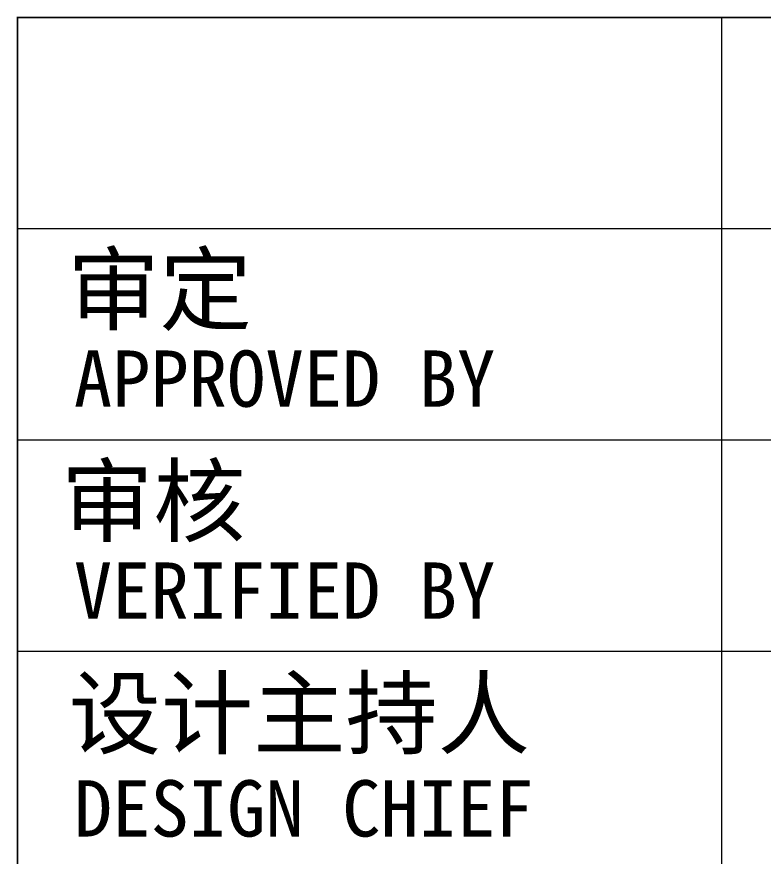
# Model space of a CAD drawing. Extents: x -280168 to 205214, y -148835 to -64913.
# Drawn here: x -203318 to -200668, y -134484 to -131503 of the extents above; entities that cross this region are included whole.
import ezdxf
from ezdxf.enums import TextEntityAlignment as Align

# ---------------------------------------------------------------- set-up
doc = ezdxf.new("R2010")
doc.units = 0
doc.header["$LTSCALE"] = 1000
doc.header["$MEASUREMENT"] = 0
doc.styles.add('图签信息$0$华文细黑', font='STXIHEI_0.TTF', dxfattribs={"height": 10})

# ---------------------------------------------------------------- blocks, each defined once
blk = doc.blocks.new('图签信息')
at = {"const_width": 0.05}
for points in [[(-62.5, 103.262), (-2.5, 103.262), (-2.5, 163.262), (-62.5, 163.262), (-62.5, 103.262)], [(-37.5, 163.262), (-37.5, 103.262)], [(-62.5, 155.762), (-2.5, 155.762)], [(-62.5, 148.262), (-2.5, 148.262)], [(-62.5, 140.762), (-2.5, 140.762)]]:
    blk.add_lwpolyline(points, dxfattribs=at)
at = {"style": '图签信息$0$华文细黑'}
for s, height, p in [('审定', 2.4, (-60.729, 154.808)), ('APPROVED BY', 2, (-60.5, 151.442)), ('审核', 2.4, (-60.955, 147.294)), ('VERIFIED BY', 2, (-60.5, 143.915)), ('设计主持人', 2.4, (-60.678, 139.762)), ('DESIGN CHIEF', 2, (-60.5, 136.185))]:
    blk.add_text(s, height=height, dxfattribs=at).set_placement(p, align=Align.TOP_LEFT)
blk = doc.blocks.new('图签-A1')
at = {"color": 2}
blk.add_blockref('图签信息', (0, 0), dxfattribs=at)

msp = doc.modelspace()

# ---------------------------------------------------------------- block references
at = {"xscale": 100, "yscale": 100, "zscale": 100}
msp.add_blockref('图签-A1', (-197065.1, -147832.1), dxfattribs=at)

doc.saveas('drawing.dxf')
